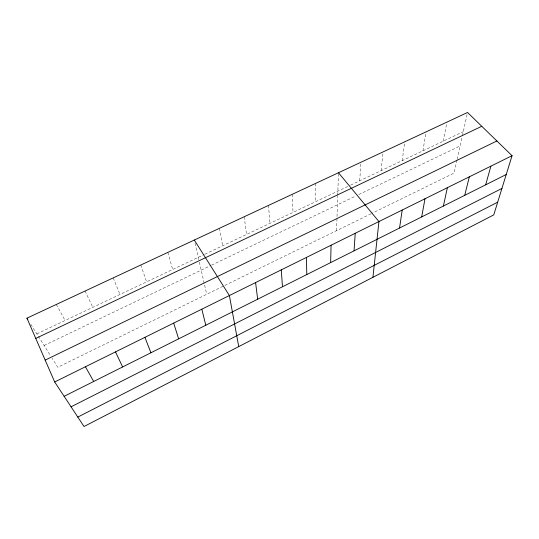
<?xml version="1.0" encoding="UTF-8"?>
<svg xmlns="http://www.w3.org/2000/svg" width="539" height="539" viewBox="0 0 539 539"><rect width="100%" height="100%" fill="white"/><g stroke="black" fill="none" stroke-linecap="round" stroke-linejoin="round"><path stroke-width="0.4" stroke-dasharray="2.69 2.02" d="M336.572 230.665L336.983 218.221M337.037 216.543L337.717 195.967M337.744 195.165L338.479 172.736M359.702 180.801L360.975 162.239M381.14 170.634L383.061 151.924M402.215 160.642L404.755 141.804M422.92 150.826L426.059 131.853M443.267 141.171L446.986 122.083M456.964 160.029L454.054 173.107L371.816 213.397M457.139 159.248L462.213 136.448M462.395 135.653L467.549 112.489M371.075 213.761L57.781 367.261L52.094 358.206M44.104 345.479L210.83 265.518M211.571 265.161L355.814 195.98M358.752 194.566L460.097 145.961M36.827 333.89L204.16 254.549M204.901 254.199L349.919 185.436M350.667 185.079L463.277 131.684M30.817 324.316L50.329 355.396M56.319 304.454L65.111 320.483M85.068 291.033L92.816 307.345M113.224 277.888L119.968 294.469M140.807 265.013L146.581 281.85M167.824 252.4L172.675 269.48M195.017 243.19L199.174 261.348M199.356 262.149L206.713 294.287M219.488 228.287L222.614 245.797M244.201 216.745L246.525 234.465M268.442 205.433L269.992 223.335M292.226 194.33L293.027 212.413M315.571 183.435L315.652 201.68"/><path stroke-width="0.81" d="M330.65 262.594L331.061 245.238M354.056 250.851L355.235 233.279M372.921 277.302L378.944 221.549L338.479 172.736M399.561 228.024L402.188 210.048M421.68 216.921L424.995 198.763M443.395 206.026L447.377 187.693M464.726 195.327L469.334 176.826M485.666 184.823L490.888 166.16M512.05 155.69L493.751 214.893L84.023 426.511L54.688 381.976L26.95 318.165L467.549 112.489L512.05 155.69L54.688 381.976M77.811 417.085L497.686 202.172M71.06 406.824L501.924 188.448M64.128 396.306L506.236 174.501M45.182 360.113L496.897 140.975M35.763 338.431L481.772 126.294M194.296 240.044L229.392 295.54L238.73 346.611M26.95 318.165L27.806 319.533M85.438 366.763L93.685 381.477M115.501 351.886L122.609 366.965M144.91 337.34L150.927 352.762M173.679 323.104L178.645 338.856M201.835 309.177L205.79 325.233M255.587 282.577L257.676 299.206M281.257 269.884L282.476 286.761M306.408 257.44L306.799 274.56"/></g></svg>
